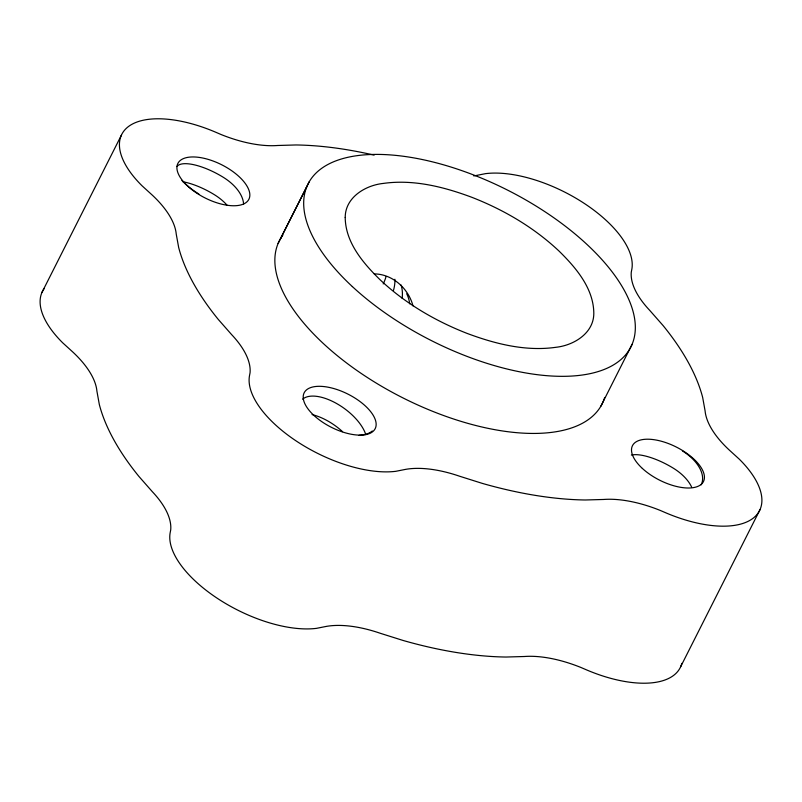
<?xml version="1.0" encoding="UTF-8"?>
<svg xmlns="http://www.w3.org/2000/svg" width="802" height="802" viewBox="0 0 802 802"><rect width="100%" height="100%" fill="white"/><g stroke="black" fill="none" stroke-linecap="round" stroke-linejoin="round"><path stroke-width="1.2" d="M42.005 292.339L121.333 135.297M280.469 238.755L309.311 181.643M278.093 243.487L306.945 186.385M600.858 406.203L632.076 344.359M680.667 666.703L759.995 509.661M374.253 273.893C392.639 274.094 408.449 288.519 412.99 305.883M681.83 663.364A95.829 44.691 26.8 0 1 585.57 669.469L580.879 667.454A90.405 42.165 26.8 0 0 524.378 656.507L506.002 657.038A289.311 134.926 26.8 0 1 403.035 640.447L380.419 633.329A90.405 42.165 26.8 0 0 326.153 626.432L316.509 628.347A95.829 44.691 26.8 0 1 217.813 598.643A95.829 44.691 26.8 0 1 170.245 532.327L170.706 529.891A90.415 42.165 26.8 0 0 152.31 491.666L138.946 476.468A289.311 134.926 26.8 0 1 99.328 404.539L96.902 391.085A90.405 42.165 26.8 0 0 72.691 351.918L62.716 342.835A95.829 44.691 26.8 0 1 44.381 288.299M604.668 397.451A180.821 84.33 26.8 0 1 402.925 397.892A180.821 84.33 26.8 0 1 282.825 235.197M374.133 155.127A289.311 134.926 26.8 0 0 295.998 144.961L277.622 145.493A90.415 42.165 26.8 0 1 221.121 134.546L216.43 132.53A95.829 44.691 26.8 0 0 128.972 126.165A95.829 44.691 26.8 0 0 142.044 185.793L152.019 194.876A90.405 42.165 26.8 0 1 176.229 234.044L178.666 247.487A289.311 134.926 26.8 0 0 218.274 319.427L231.638 334.624A90.415 42.165 26.8 0 1 250.044 372.85L249.572 375.286A95.829 44.691 26.8 0 0 297.141 441.601A95.829 44.691 26.8 0 0 395.837 471.305L405.481 469.391A90.405 42.165 26.8 0 1 459.747 476.278L482.363 483.405A289.311 134.926 26.8 0 0 585.33 499.987L603.706 499.466A90.405 42.165 26.8 0 1 660.206 510.413L664.898 512.428A95.829 44.691 26.8 0 0 752.356 518.794A95.829 44.691 26.8 0 0 739.284 459.165L729.309 450.082A90.405 42.165 26.8 0 1 705.098 410.915L702.672 397.461A289.311 134.926 26.8 0 0 663.053 325.522L649.69 310.334A90.415 42.165 26.8 0 1 631.284 272.109L631.755 269.673A95.829 44.691 26.8 0 0 584.187 203.357A95.829 44.691 26.8 0 0 485.491 173.653L475.847 175.568A90.405 42.165 26.8 0 1 473.761 175.909M394.915 279.276A57.042 41.604 -20.5 0 1 393.531 290.214M386.043 276.62A57.042 41.604 -20.5 0 1 383.216 283.918M406.714 293.763A57.042 41.604 -20.5 0 1 409.682 303.798M401.14 285.051A57.042 41.604 -20.5 0 1 402.143 298.304M302.635 399.185A39.318 19.068 35.9 0 1 336.529 403.476A39.318 19.068 35.9 0 1 365.802 434.634M372.298 430.985A39.318 17.253 18 0 1 359.045 435.336M312.068 414.584A39.318 19.068 35.9 0 1 342.554 431.676M198.866 194.024A39.318 13.363 28.4 0 1 181.914 180.45M177.011 166.505A39.318 13.363 28.4 0 1 223.467 177.402A39.318 22.957 25 0 1 243.597 204.119M182.996 181.773A39.318 13.363 28.4 0 1 214.645 194.856A39.318 22.957 25 0 1 227.036 205.172M631.364 455.085A39.318 13.363 28.4 0 1 673.64 468.378A39.318 22.957 25 0 1 691.595 486.974M682.452 450.945A39.318 22.957 25 0 1 701.179 484.829M345.211 217.472C345.431 242.415 363.035 263.016 379.917 279.607C404.94 303.186 435.135 320.93 467.085 333.401C495.145 343.898 525.571 351.577 555.676 347.326C573.63 345.472 593.851 333.321 593.811 313.271C593.59 288.329 575.986 267.728 559.104 251.136C534.082 227.557 503.887 209.813 471.937 197.342C443.877 186.846 413.451 179.167 383.346 183.417C365.391 185.272 345.171 197.422 345.211 217.472M352.349 286.575A180.821 84.33 26.8 0 0 629.71 349.091A180.821 84.33 26.8 0 0 426.474 160.44A180.821 84.33 26.8 0 0 352.349 286.575M642.372 468.438A39.779 18.556 26.8 0 0 703.264 481.912A39.779 18.556 26.8 0 0 658.241 440.468A39.779 18.556 26.8 0 0 642.372 468.438M187.778 186.184A39.779 18.556 26.8 0 0 248.68 199.658A39.779 18.556 26.8 0 0 203.648 158.215A39.779 18.556 26.8 0 0 187.778 186.184M314.083 415.556A39.779 18.556 26.8 0 0 374.985 429.02A39.779 18.556 26.8 0 0 329.953 387.577A39.779 18.556 26.8 0 0 314.083 415.556"/></g></svg>
